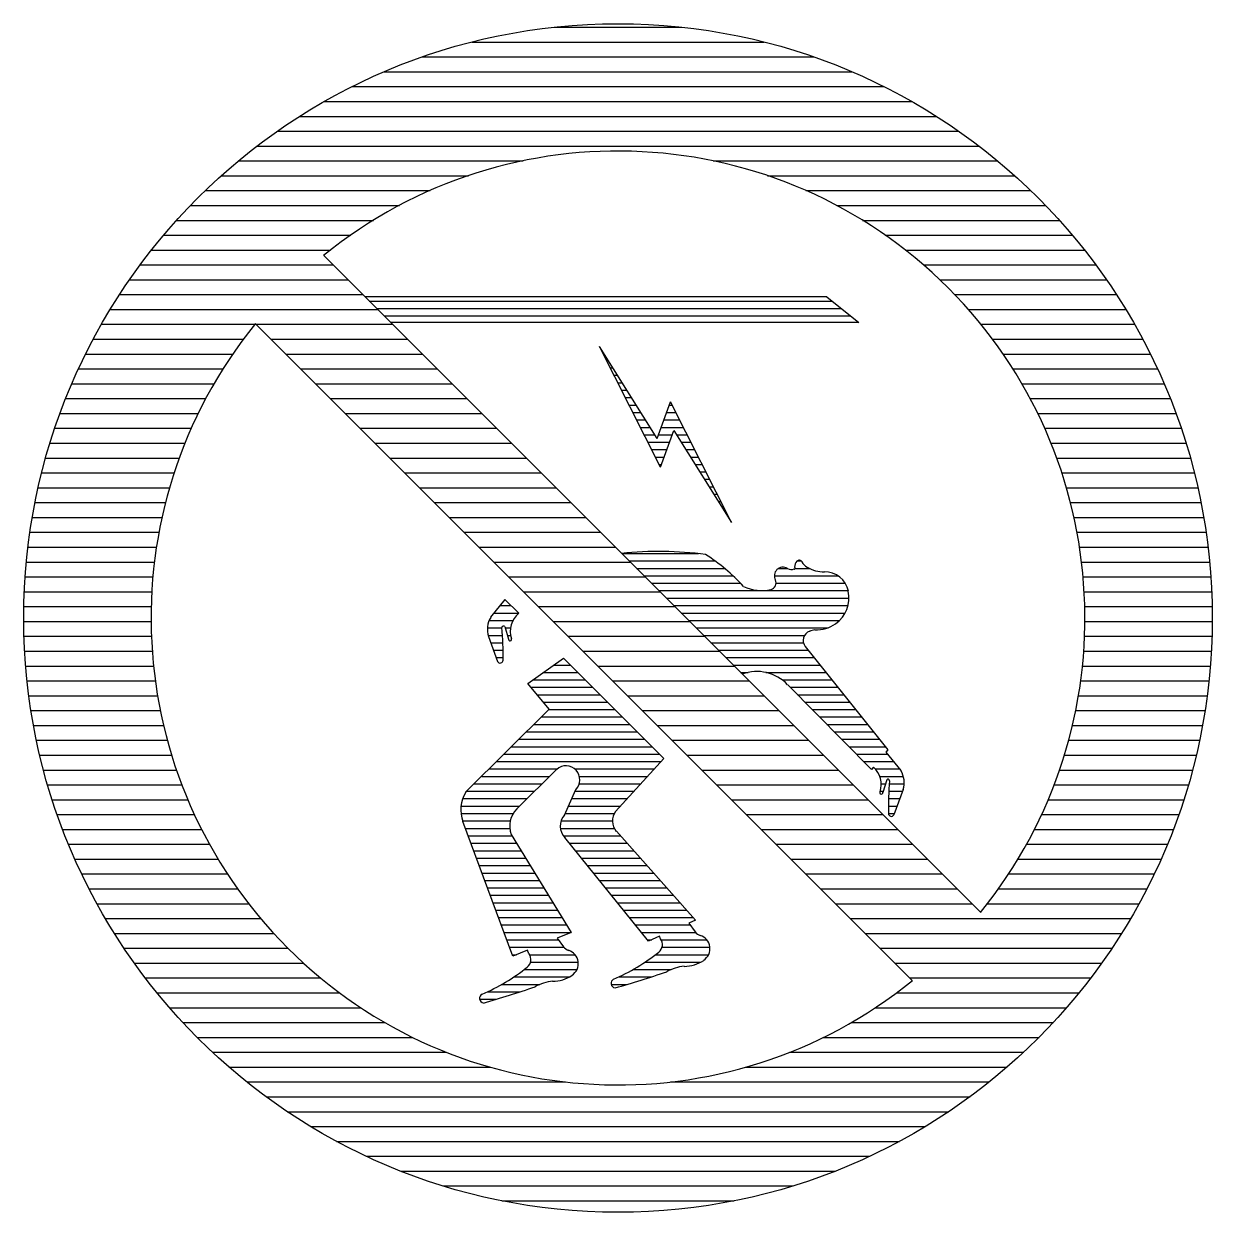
# Model space of a CAD drawing. Header units: millimetres. Extents: x -3 to 2253, y -3 to 1300.
# Drawn here: x 2000 to 2010, y 800 to 810 of the extents above; entities that cross this region are included whole.
import ezdxf

# ---------------------------------------------------------------- set-up
doc = ezdxf.new("R2010")
doc.units = ezdxf.units.MM
doc.layers.add('ROOD', color=1, linetype='Continuous')
doc.layers.add('VEILIG', color=7, linetype='Continuous')

# ---------------------------------------------------------------- blocks, each defined once
blk = doc.blocks.new('*X576')
at = {"color": 0}
for p, q in [((78.641, 62.125), (79.71, 62.125)), ((77.945, 62), (80.405, 62)), ((77.529, 61.875), (80.821, 61.875)), ((77.207, 61.75), (81.143, 61.75)), ((76.938, 61.625), (81.413, 61.625)), ((76.703, 61.5), (81.647, 61.5)), ((76.496, 61.375), (81.855, 61.375)), ((76.308, 61.25), (82.042, 61.25)), ((76.137, 61.125), (82.213, 61.125)), ((75.981, 61), (78.376, 61)), ((79.975, 61), (82.37, 61)), ((75.836, 60.875), (77.916, 60.875)), ((80.434, 60.875), (82.515, 60.875)), ((75.702, 60.75), (77.594, 60.75)), ((80.756, 60.75), (82.649, 60.75)), ((75.577, 60.625), (77.336, 60.625)), ((81.015, 60.625), (82.774, 60.625)), ((75.46, 60.5), (77.117, 60.5)), ((81.233, 60.5), (82.89, 60.5)), ((75.351, 60.375), (76.926, 60.375)), ((81.424, 60.375), (82.999, 60.375)), ((75.249, 60.25), (76.757, 60.25)), ((81.593, 60.25), (83.101, 60.25)), ((75.154, 60.125), (76.777, 60.125)), ((81.745, 60.125), (83.197, 60.125)), ((75.064, 60), (76.902, 60)), ((81.883, 60), (83.286, 60)), ((74.981, 59.875), (77.027, 59.875)), ((82.009, 59.875), (83.37, 59.875)), ((74.902, 59.75), (77.152, 59.75)), ((82.124, 59.75), (83.448, 59.75)), ((74.829, 59.625), (76.121, 59.625)), ((76.131, 59.625), (77.277, 59.625)), ((82.229, 59.625), (83.522, 59.625)), ((74.76, 59.5), (76.024, 59.5)), ((76.256, 59.5), (77.402, 59.5)), ((82.326, 59.5), (83.59, 59.5)), ((74.696, 59.375), (75.935, 59.375)), ((76.381, 59.375), (77.527, 59.375)), ((82.415, 59.375), (83.655, 59.375)), ((74.636, 59.25), (75.853, 59.25)), ((76.506, 59.25), (77.652, 59.25)), ((82.498, 59.25), (83.714, 59.25)), ((74.58, 59.125), (75.777, 59.125)), ((76.631, 59.125), (77.777, 59.125)), ((82.573, 59.125), (83.77, 59.125)), ((74.529, 59), (75.708, 59)), ((76.756, 59), (77.902, 59)), ((82.643, 59), (83.822, 59)), ((74.481, 58.875), (75.644, 58.875)), ((76.881, 58.875), (78.027, 58.875)), ((82.707, 58.875), (83.87, 58.875)), ((74.437, 58.75), (75.586, 58.75)), ((77.006, 58.75), (78.152, 58.75)), ((82.765, 58.75), (83.914, 58.75)), ((74.397, 58.625), (75.533, 58.625)), ((77.131, 58.625), (78.277, 58.625)), ((82.818, 58.625), (83.954, 58.625)), ((74.36, 58.5), (75.485, 58.5)), ((77.256, 58.5), (78.402, 58.5)), ((82.866, 58.5), (83.991, 58.5)), ((74.327, 58.375), (75.441, 58.375)), ((77.381, 58.375), (78.527, 58.375)), ((82.909, 58.375), (84.024, 58.375)), ((74.297, 58.25), (75.403, 58.25)), ((77.506, 58.25), (78.652, 58.25)), ((82.948, 58.25), (84.054, 58.25)), ((74.27, 58.125), (75.369, 58.125)), ((77.631, 58.125), (78.777, 58.125)), ((82.982, 58.125), (84.08, 58.125)), ((74.247, 58), (75.339, 58)), ((77.756, 58), (78.902, 58)), ((83.012, 58), (84.103, 58)), ((74.227, 57.875), (75.313, 57.875)), ((77.881, 57.875), (79.027, 57.875)), ((83.037, 57.875), (84.123, 57.875)), ((74.211, 57.75), (75.292, 57.75)), ((78.006, 57.75), (79.152, 57.75)), ((83.058, 57.75), (84.139, 57.75)), ((74.197, 57.625), (75.275, 57.625)), ((78.131, 57.625), (79.277, 57.625)), ((83.075, 57.625), (84.153, 57.625)), ((74.187, 57.5), (75.262, 57.5)), ((78.256, 57.5), (79.402, 57.5)), ((83.088, 57.5), (84.163, 57.5)), ((74.18, 57.375), (75.253, 57.375)), ((78.381, 57.375), (79.527, 57.375)), ((83.098, 57.375), (84.17, 57.375)), ((74.176, 57.25), (75.248, 57.25)), ((78.506, 57.25), (79.652, 57.25)), ((83.103, 57.25), (84.174, 57.25)), ((74.175, 57.125), (75.247, 57.125)), ((78.631, 57.125), (79.777, 57.125)), ((83.104, 57.125), (84.175, 57.125)), ((74.178, 57), (75.25, 57)), ((78.756, 57), (79.902, 57)), ((83.101, 57), (84.173, 57)), ((74.183, 56.875), (75.257, 56.875)), ((78.881, 56.875), (80.027, 56.875)), ((83.094, 56.875), (84.167, 56.875)), ((74.192, 56.75), (75.267, 56.75)), ((79.006, 56.75), (80.152, 56.75)), ((83.083, 56.75), (84.159, 56.75)), ((74.203, 56.625), (75.282, 56.625)), ((79.131, 56.625), (80.277, 56.625)), ((83.068, 56.625), (84.147, 56.625)), ((74.218, 56.5), (75.301, 56.5)), ((79.256, 56.5), (80.402, 56.5)), ((83.049, 56.5), (84.132, 56.5)), ((74.236, 56.375), (75.325, 56.375)), ((79.381, 56.375), (80.527, 56.375)), ((83.026, 56.375), (84.114, 56.375)), ((74.258, 56.25), (75.352, 56.25)), ((79.506, 56.25), (80.652, 56.25)), ((82.998, 56.25), (84.093, 56.25)), ((74.282, 56.125), (75.384, 56.125)), ((79.631, 56.125), (80.777, 56.125)), ((82.967, 56.125), (84.068, 56.125)), ((74.31, 56), (75.42, 56)), ((79.756, 56), (80.902, 56)), ((82.931, 56), (84.04, 56)), ((74.341, 55.875), (75.461, 55.875)), ((79.881, 55.875), (81.027, 55.875)), ((82.89, 55.875), (84.009, 55.875)), ((74.376, 55.75), (75.506, 55.75)), ((80.006, 55.75), (81.152, 55.75)), ((82.844, 55.75), (83.974, 55.75)), ((74.415, 55.625), (75.556, 55.625)), ((80.131, 55.625), (81.277, 55.625)), ((82.794, 55.625), (83.936, 55.625)), ((74.457, 55.5), (75.612, 55.5)), ((80.256, 55.5), (81.402, 55.5)), ((82.739, 55.5), (83.894, 55.5)), ((74.502, 55.375), (75.672, 55.375)), ((80.381, 55.375), (81.527, 55.375)), ((82.678, 55.375), (83.848, 55.375)), ((74.552, 55.25), (75.739, 55.25)), ((80.506, 55.25), (81.652, 55.25)), ((82.612, 55.25), (83.799, 55.25)), ((74.605, 55.125), (75.811, 55.125)), ((80.631, 55.125), (81.777, 55.125)), ((82.539, 55.125), (83.745, 55.125)), ((74.663, 55), (75.89, 55)), ((80.756, 55), (81.902, 55)), ((82.461, 55), (83.688, 55)), ((74.725, 54.875), (75.975, 54.875)), ((80.881, 54.875), (82.027, 54.875)), ((82.375, 54.875), (83.626, 54.875)), ((74.791, 54.75), (76.068, 54.75)), ((81.006, 54.75), (82.152, 54.75)), ((82.283, 54.75), (83.56, 54.75)), ((74.862, 54.625), (76.169, 54.625)), ((81.131, 54.625), (83.489, 54.625)), ((74.937, 54.5), (76.278, 54.5)), ((81.256, 54.5), (83.413, 54.5)), ((75.018, 54.375), (76.398, 54.375)), ((81.381, 54.375), (83.332, 54.375)), ((75.105, 54.25), (76.529, 54.25)), ((81.506, 54.25), (83.246, 54.25)), ((75.197, 54.125), (76.673, 54.125)), ((81.631, 54.125), (83.154, 54.125)), ((75.295, 54), (76.833, 54)), ((81.518, 54), (83.055, 54)), ((75.4, 53.875), (77.011, 53.875)), ((81.339, 53.875), (82.95, 53.875)), ((75.513, 53.75), (77.213, 53.75)), ((81.137, 53.75), (82.838, 53.75)), ((75.633, 53.625), (77.448, 53.625)), ((80.902, 53.625), (82.718, 53.625)), ((75.762, 53.5), (77.731, 53.5)), ((80.619, 53.5), (82.589, 53.5)), ((75.901, 53.375), (78.1, 53.375)), ((80.25, 53.375), (82.45, 53.375)), ((76.051, 53.25), (78.733, 53.25)), ((79.617, 53.25), (82.3, 53.25)), ((76.214, 53.125), (82.137, 53.125)), ((76.392, 53), (81.959, 53)), ((76.588, 52.875), (81.762, 52.875)), ((76.807, 52.75), (81.543, 52.75)), ((77.056, 52.625), (81.294, 52.625)), ((77.347, 52.5), (81.004, 52.5)), ((77.704, 52.375), (80.646, 52.375)), ((78.198, 52.25), (80.152, 52.25))]:
    blk.add_line(p, q, dxfattribs=at)
blk = doc.blocks.new('*X575')
at = {"color": 0}
for p, q in [((90.025, 63.312), (90.165, 63.312)), ((89.937, 63.25), (90.227, 63.25)), ((89.834, 63.125), (90.352, 63.125)), ((89.849, 63.188), (90.29, 63.188)), ((89.885, 63.062), (90.415, 63.062)), ((89.936, 63), (90.477, 63)), ((89.983, 62.938), (90.54, 62.938)), ((89.857, 62.812), (90.665, 62.812)), ((89.92, 62.875), (90.602, 62.875)), ((89.794, 62.75), (90.727, 62.75)), ((89.668, 62.625), (90.852, 62.625)), ((89.731, 62.688), (90.79, 62.688)), ((89.542, 62.5), (90.927, 62.5)), ((89.605, 62.562), (90.915, 62.562)), ((89.48, 62.438), (90.052, 62.438)), ((90.201, 62.438), (90.87, 62.438)), ((89.354, 62.312), (89.925, 62.312)), ((89.417, 62.375), (89.988, 62.375)), ((90.238, 62.312), (90.755, 62.312)), ((90.24, 62.375), (90.812, 62.375)), ((89.291, 62.25), (89.862, 62.25)), ((90.203, 62.25), (90.698, 62.25)), ((89.242, 62.125), (89.736, 62.125)), ((89.256, 62.188), (89.799, 62.188)), ((90.148, 62.125), (90.584, 62.125)), ((90.176, 62.188), (90.641, 62.188)), ((89.243, 62.062), (89.682, 62.062)), ((89.258, 62), (89.658, 62)), ((90.085, 62), (90.518, 62)), ((90.12, 62.062), (90.533, 62.062)), ((89.281, 61.938), (89.655, 61.938)), ((90.079, 61.938), (90.534, 61.938)), ((89.304, 61.875), (89.674, 61.875)), ((89.327, 61.812), (89.712, 61.812)), ((90.105, 61.875), (90.584, 61.875)), ((90.157, 61.812), (90.639, 61.812)), ((89.35, 61.75), (89.751, 61.75)), ((90.207, 61.75), (90.695, 61.75)), ((89.373, 61.688), (89.789, 61.688)), ((89.397, 61.625), (89.827, 61.625)), ((90.257, 61.688), (90.75, 61.688)), ((90.307, 61.625), (90.806, 61.625)), ((89.42, 61.562), (89.865, 61.562)), ((89.443, 61.5), (89.903, 61.5)), ((90.358, 61.562), (90.862, 61.562)), ((90.408, 61.5), (90.917, 61.5)), ((89.466, 61.438), (89.941, 61.438)), ((90.458, 61.438), (90.973, 61.438)), ((89.489, 61.375), (89.98, 61.375)), ((89.513, 61.312), (90.018, 61.312)), ((90.509, 61.375), (91.029, 61.375)), ((90.559, 61.312), (91.084, 61.312)), ((89.536, 61.25), (90.056, 61.25)), ((90.609, 61.25), (91.14, 61.25)), ((89.559, 61.188), (90.094, 61.188)), ((89.582, 61.125), (90.132, 61.125)), ((90.66, 61.188), (91.196, 61.188)), ((90.71, 61.125), (91.172, 61.125)), ((89.605, 61.062), (90.17, 61.062)), ((89.628, 61), (90.064, 61)), ((90.76, 61.062), (91.218, 61.062)), ((90.811, 61), (90.848, 61)), ((90.928, 61), (91.312, 61)), ((89.652, 60.938), (90.109, 60.938)), ((90.935, 60.938), (91.338, 60.938)), ((89.675, 60.875), (89.709, 60.875)), ((89.82, 60.875), (90.203, 60.875)), ((89.828, 60.812), (90.23, 60.812)), ((90.793, 60.812), (91.26, 60.812)), ((90.88, 60.875), (91.327, 60.875)), ((89.774, 60.75), (90.22, 60.75)), ((90.692, 60.75), (91.012, 60.75)), ((89.586, 60.625), (89.907, 60.625)), ((89.687, 60.688), (90.155, 60.688)), ((90.508, 60.625), (90.641, 60.625)), ((90.57, 60.688), (90.842, 60.688)), ((89.4, 60.5), (89.538, 60.5)), ((89.465, 60.562), (89.738, 60.562))]:
    blk.add_line(p, q, dxfattribs=at)
blk = doc.blocks.new('*X574')
at = {"color": 0}
for p, q in [((89.573, 63.812), (89.665, 63.812)), ((89.522, 63.75), (89.727, 63.75)), ((89.465, 63.625), (89.588, 63.625)), ((89.479, 63.688), (89.68, 63.688)), ((89.615, 63.625), (89.66, 63.625)), ((89.471, 63.562), (89.593, 63.562)), ((89.493, 63.5), (89.596, 63.5)), ((89.634, 63.562), (89.661, 63.562)), ((89.516, 63.438), (89.598, 63.438)), ((89.539, 63.375), (89.598, 63.375))]:
    blk.add_line(p, q, dxfattribs=at)
blk = doc.blocks.new('*X573')
at = {"color": 0}
for p, q in [((90.596, 64.25), (91.242, 64.25)), ((90.658, 64.188), (91.382, 64.188)), ((90.721, 64.125), (91.463, 64.125)), ((91.916, 64.125), (91.99, 64.125)), ((92.055, 64.125), (92.175, 64.125)), ((92.072, 64.188), (92.106, 64.188)), ((90.783, 64.062), (91.534, 64.062)), ((90.846, 64), (91.596, 64)), ((91.88, 64.062), (92.414, 64.062)), ((91.895, 64), (92.475, 64)), ((90.908, 63.938), (92.501, 63.938)), ((90.971, 63.875), (92.508, 63.875)), ((91.033, 63.812), (92.5, 63.812)), ((91.096, 63.75), (92.476, 63.75)), ((91.158, 63.688), (92.429, 63.688)), ((91.221, 63.625), (92.329, 63.625)), ((91.283, 63.562), (92.135, 63.562)), ((91.346, 63.5), (92.124, 63.5)), ((91.408, 63.438), (92.165, 63.438)), ((91.471, 63.375), (92.214, 63.375)), ((91.533, 63.312), (92.264, 63.312)), ((91.596, 63.25), (91.659, 63.25)), ((91.808, 63.25), (92.314, 63.25)), ((91.945, 63.188), (92.364, 63.188)), ((92.012, 63.125), (92.414, 63.125)), ((92.074, 63.062), (92.464, 63.062)), ((92.136, 63), (92.514, 63)), ((92.198, 62.938), (92.564, 62.938)), ((92.26, 62.875), (92.614, 62.875)), ((92.322, 62.812), (92.664, 62.812)), ((92.384, 62.75), (92.714, 62.75)), ((92.446, 62.688), (92.764, 62.688)), ((92.508, 62.625), (92.814, 62.625)), ((92.57, 62.562), (92.833, 62.562)), ((92.632, 62.5), (92.884, 62.5)), ((92.694, 62.438), (92.702, 62.438)), ((92.73, 62.438), (92.934, 62.438)), ((92.767, 62.375), (92.966, 62.375)), ((92.779, 62.312), (92.815, 62.312)), ((92.847, 62.312), (92.972, 62.312)), ((92.771, 62.25), (92.796, 62.25)), ((92.843, 62.25), (92.958, 62.25)), ((92.839, 62.125), (92.913, 62.125)), ((92.841, 62.188), (92.935, 62.188)), ((92.84, 62.062), (92.89, 62.062))]:
    blk.add_line(p, q, dxfattribs=at)
blk = doc.blocks.new('*X572')
at = {"color": 0}
for p, q in [((90.436, 65.938), (90.443, 65.938)), ((90.468, 65.875), (90.482, 65.875)), ((90.499, 65.812), (90.521, 65.812)), ((90.531, 65.75), (90.561, 65.75)), ((90.563, 65.688), (90.6, 65.688)), ((90.594, 65.625), (90.639, 65.625)), ((90.626, 65.562), (90.678, 65.562)), ((90.657, 65.5), (90.717, 65.5)), ((90.997, 65.5), (91.021, 65.5)), ((90.689, 65.438), (90.757, 65.438)), ((90.975, 65.438), (91.052, 65.438)), ((90.721, 65.375), (90.796, 65.375)), ((90.752, 65.312), (90.835, 65.312)), ((90.929, 65.312), (91.115, 65.312)), ((90.952, 65.375), (91.084, 65.375)), ((90.784, 65.25), (90.874, 65.25)), ((90.906, 65.25), (91.021, 65.25)), ((91.057, 65.25), (91.147, 65.25)), ((90.815, 65.188), (90.998, 65.188)), ((90.847, 65.125), (90.975, 65.125)), ((91.096, 65.188), (91.179, 65.188)), ((91.135, 65.125), (91.21, 65.125)), ((90.878, 65.062), (90.953, 65.062)), ((90.91, 65), (90.93, 65)), ((91.175, 65.062), (91.242, 65.062)), ((91.214, 65), (91.273, 65)), ((91.253, 64.938), (91.305, 64.938)), ((91.292, 64.875), (91.337, 64.875)), ((91.331, 64.812), (91.368, 64.812)), ((91.371, 64.75), (91.4, 64.75)), ((91.41, 64.688), (91.431, 64.688)), ((91.449, 64.625), (91.463, 64.625)), ((91.488, 64.562), (91.494, 64.562))]:
    blk.add_line(p, q, dxfattribs=at)
blk = doc.blocks.new('*X571')
at = {"color": 0}
for p, q in [((88.471, 66.375), (92.366, 66.375)), ((88.533, 66.312), (92.444, 66.312)), ((88.596, 66.25), (92.522, 66.25))]:
    blk.add_line(p, q, dxfattribs=at)
blk = doc.blocks.new('PIC-109')
at = {"layer": 'VEILIG'}
for p, q in [((-2.476, 3.05), (3.05, -2.476)), ((1.757, 2.703), (-2.129, 2.703)), ((1.757, 2.703), (2.027, 2.486)), ((-3.05, 2.476), (2.476, -3.05)), ((2.027, 2.486), (-1.913, 2.486)), ((0.33, 1.51), (-0.156, 2.284)), ((0.357, 1.269), (-0.156, 2.284)), ((0.33, 1.51), (0.443, 1.819)), ((0.956, 0.804), (0.443, 1.819)), ((0.357, 1.269), (0.47, 1.578)), ((0.47, 1.578), (0.956, 0.804)), ((-0.951, 0.155), (-1.072, 0.006)), ((-0.951, 0.155), (-0.835, 0.04)), ((-0.952, -0.072), (-0.921, -0.178)), ((-1.09, -0.155), (-1.013, -0.367)), ((1.575, -0.24), (2.271, -1.109)), ((-0.758, -0.55), (-0.458, -0.338)), ((0.387, -1.182), (-0.458, -0.338)), ((-0.579, -0.768), (-0.758, -0.55)), ((1.428, -0.563), (2.134, -1.275)), ((-1.282, -1.466), (-0.579, -0.768)), ((0.387, -1.182), (-0.021, -1.627)), ((2.271, -1.109), (2.255, -1.128)), ((2.255, -1.128), (2.381, -1.284)), ((-0.851, -1.605), (-0.516, -1.273)), ((2.151, -1.255), (2.134, -1.275)), ((2.261, -1.361), (2.229, -1.467)), ((-0.45, -1.659), (-0.355, -1.443)), ((2.399, -1.444), (2.322, -1.656)), ((-0.885, -2.845), (-1.305, -1.712)), ((-0.014, -1.795), (0.651, -2.542)), ((-0.898, -1.821), (-0.393, -2.646)), ((0.256, -2.72), (-0.447, -1.847)), ((0.651, -2.542), (0.596, -2.567)), ((0.596, -2.567), (0.649, -2.641)), ((-0.393, -2.646), (-0.511, -2.694)), ((-0.511, -2.694), (-0.458, -2.767)), ((0.35, -2.678), (0.256, -2.72)), ((0.359, -2.7), (0.35, -2.678)), ((-0.761, -2.795), (-0.885, -2.845)), ((-0.765, -2.796), (-0.764, -2.797)), ((-0.749, -2.827), (-0.761, -2.795))]:
    blk.add_line(p, q, dxfattribs=at)
blk.add_circle((0, 0), 5, dxfattribs=at)
for centre, radius, start, end in [((0, 0), 3.929, 320.9231, 129.0769), ((0, 0), 3.929, 140.9231, 309.0769), ((0.342, -2.463), 3.023, 82.4943, 95.9391), ((-0.099, -0.783), 1.56, 42.2146, 57.6215), ((1.388, 0.355), 0.0723, 58.5088, 210.1885), ((1.459, 0.473), 0.0648, 240.0115, 290.6549), ((1.483, 0.42), 0.00807, 256.8326, 78.9777), ((1.566, 0.424), 0.0809, 138.4159, 177.0856), ((1.525, 0.46), 0.0261, 26.5926, 138.4159), ((1.636, 0.516), 0.0984, 206.5926, 243.4081), ((1.73, 0.648), 0.259, 237.959, 271.4553), ((1.274, 0.296), 0.0565, 283.7229, 23.8127), ((1.737, 0.183), 0.206, 12.1794, 90.1901), ((1.206, 0.572), 0.341, 243.9737, 283.7756), ((1.676, 0.17), 0.268, 305.2739, 12.1794), ((-0.905, -0.095), 0.194, 148.9654, 197.9753), ((-0.706, -0.112), 0.2, 130.2369, 198.106), ((-0.963, -0.08), 0.0133, 36.0274, 181.5283), ((-3.65, -0.314), 2.684, 359.1078, 5.001), ((1.772, -0.585), 0.499, 103.4789, 108.6587), ((1.669, 0.183), 0.283, 267.4505, 304.9276), ((-0.908, -0.18), 0.0129, 169.3378, 26.8976), ((1.639, -0.189), 0.0811, 108.6587, 218.6534), ((-0.992, -0.354), 0.025, 210.0496, 356.7619), ((1.169, -0.802), 0.352, 42.7764, 110.5543), ((-0.438, -1.361), 0.117, 314.3752, 131.5446), ((2.015, -1.401), 0.2, 341.894, 47.2778), ((2.214, -1.384), 0.194, 342.0247, 31.0346), ((2.272, -1.369), 0.0133, 358.4717, 143.9726), ((4.959, -1.603), 2.684, 174.999, 180.8922), ((-1.046, -1.613), 0.277, 148.0886, 200.9566), ((2.216, -1.469), 0.0129, 153.1024, 10.6622), ((-0.706, -1.75), 0.205, 135.0839, 200.2377), ((-0.351, -1.751), 0.136, 137.0062, 225.0399), ((0.093, -1.707), 0.139, 145.1181, 219.4632), ((2.3, -1.644), 0.025, 183.2381, 329.9504), ((0.715, -2.593), 0.0811, 216.04, 252.9324), ((0.657, -2.782), 0.117, 303.1888, 72.9324), ((-0.392, -2.719), 0.0811, 216.04, 252.9324), ((-0.451, -2.908), 0.117, 303.1888, 72.9324), ((0.293, -2.748), 0.0811, 308.6824, 35.8884), ((-0.814, -2.874), 0.0811, 308.6824, 35.8884), ((-0.686, -1.525), 1.647, 293.2019, 308.6824), ((0.557, -2.638), 0.293, 270.06, 304.1089), ((-1.793, -1.652), 1.647, 293.2019, 308.6824), ((-2.358, 5.089), 8.527, 285.8822, 288.9453), ((0.593, -3.306), 0.377, 95.4747, 119.0199), ((-0.514, -3.432), 0.377, 95.4747, 119.0199), ((-0.551, -2.764), 0.293, 270.06, 304.1089), ((-0.019, -3.074), 0.0391, 117.5001, 261.1746), ((-1.126, -3.2), 0.0391, 117.5001, 261.1746), ((-3.466, 4.962), 8.527, 285.8822, 288.9453)]:
    blk.add_arc(centre, radius, start, end, dxfattribs=at)
at = {"layer": 'ROOD'}
blk.add_blockref('*X576', (-79.175, -57.154), dxfattribs=at)
at = {"layer": 'VEILIG'}
for name in ['*X571', '*X572', '*X573', '*X574', '*X575']:
    blk.add_blockref(name, (-90.564, -63.708), dxfattribs=at)

msp = doc.modelspace()

# ---------------------------------------------------------------- block references
msp.add_blockref('PIC-109', (2005, 805))

doc.saveas('drawing.dxf')
